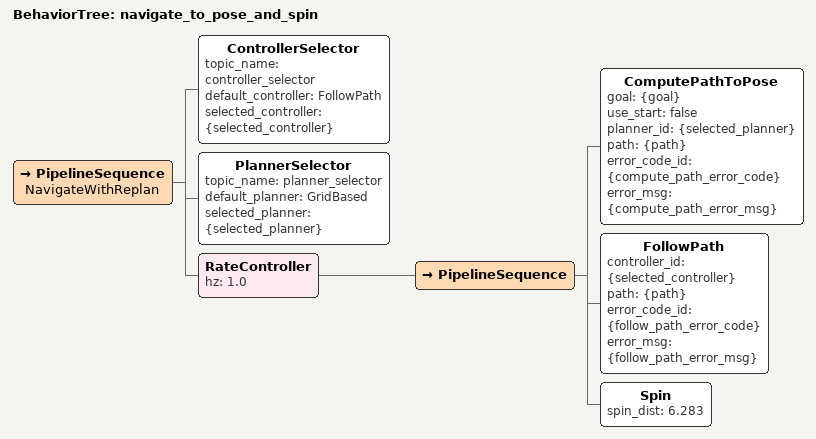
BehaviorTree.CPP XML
<?xml version="1.0" encoding="UTF-8"?>
<root BTCPP_format="4"
      main_tree_to_execute="navigate_to_pose_and_spin">
  <BehaviorTree ID="navigate_to_pose_and_spin">
    <PipelineSequence name="NavigateWithReplan">
      <ControllerSelector topic_name="controller_selector"
                          default_controller="FollowPath"
                          selected_controller="{selected_controller}"/>
      <PlannerSelector topic_name="planner_selector"
                       default_planner="GridBased"
                       selected_planner="{selected_planner}"/>
      <RateController hz="1.0">
        <PipelineSequence>
          <ComputePathToPose goal="{goal}"
                             use_start="false"
                             planner_id="{selected_planner}"
                             path="{path}"
                             error_code_id="{compute_path_error_code}"
                             error_msg="{compute_path_error_msg}"/>
          <FollowPath controller_id="{selected_controller}"
                      path="{path}"
                      error_code_id="{follow_path_error_code}"
                      error_msg="{follow_path_error_msg}"/>
          <Spin spin_dist="6.283"/>
        </PipelineSequence>
      </RateController>
    </PipelineSequence>
  </BehaviorTree>

</root>
